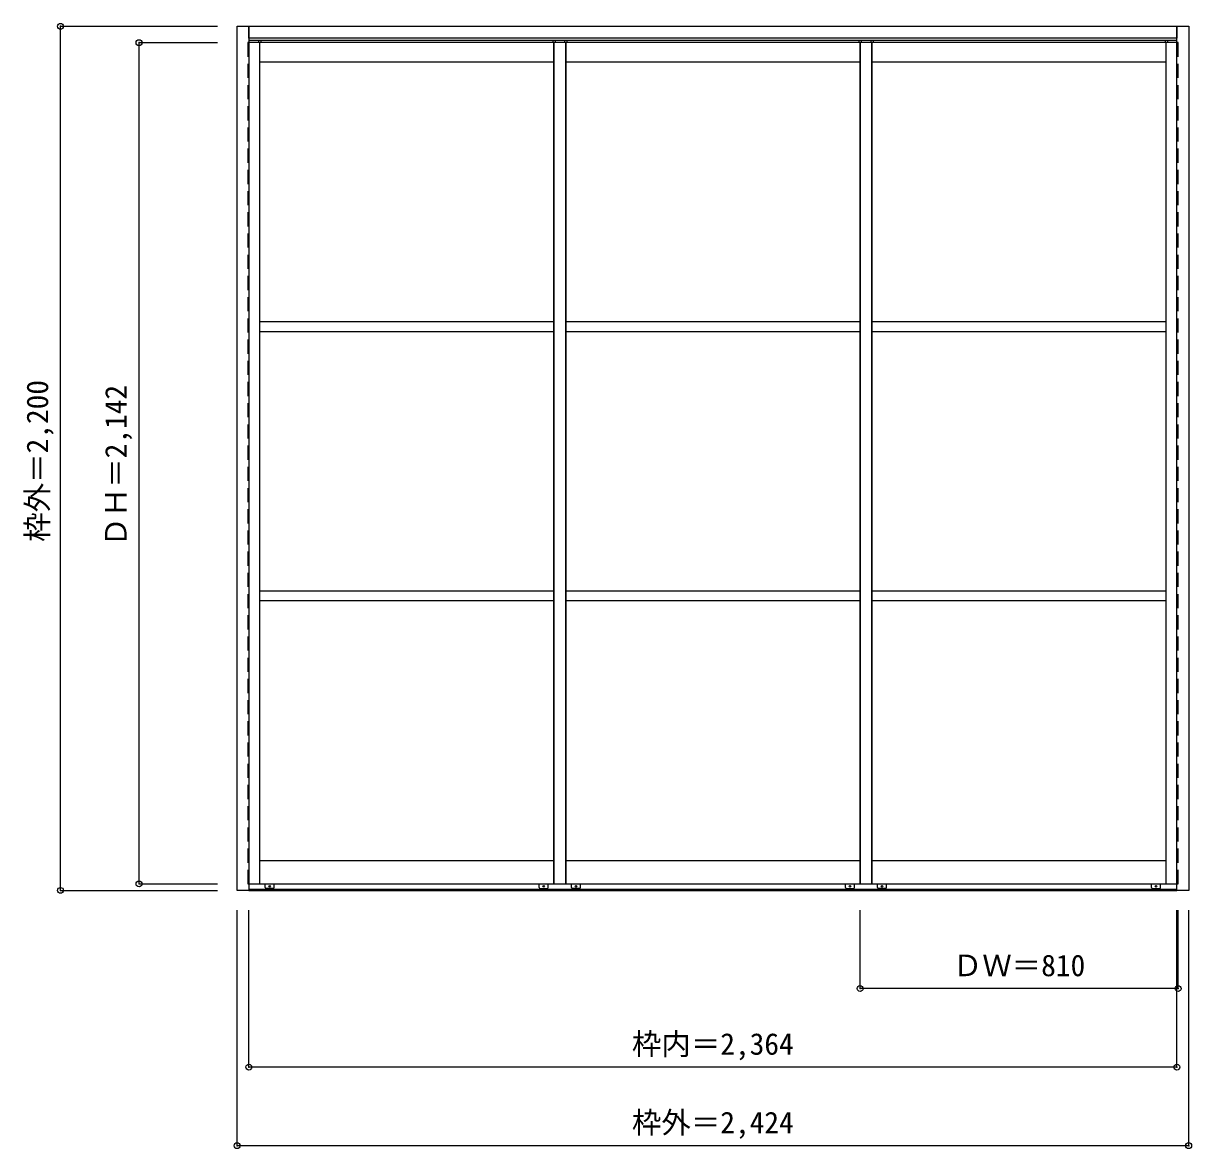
# Model space of a CAD drawing. Units: millimetres, scale not verified. Extents: x -1635 to 1341, y -1354 to 1511.
import ezdxf
from ezdxf.enums import TextEntityAlignment as Align

# ---------------------------------------------------------------- set-up
doc = ezdxf.new("R2010")
doc.units = ezdxf.units.MM
doc.header["$LTSCALE"] = 30
doc.header["$PDMODE"] = 32
doc.header["$PDSIZE"] = 15
doc.linetypes.add('DASHED1', pattern=[1.8, 1.2, -0.6])
doc.layers.add('0-0', color=7, linetype='Continuous')
doc.layers.add('0-1_寸法', color=4, linetype='Continuous')
doc.styles.add('ＭＳ ゴシック', font='')
doc.styles.get('ＭＳ ゴシック').set_extended_font_data('MS Gothic')

msp = doc.modelspace()

# ---------------------------------------------------------------- linework, layer by layer
at = {"layer": '0-0', "color": 3}
for p, q in [((-1060.34, 1503.99), (1303.66, 1503.99)), ((1303.66, 1503.99), (1303.66, 1473.99)), ((-283.34, 1462.49), (-1060.34, 1462.49)), ((-283.34, -679.51), (-283.34, 1462.49)), ((496.66, 1462.49), (496.66, -679.51)), ((1303.66, 1462.49), (496.66, 1462.49)), ((-1060.34, -679.51), (-283.34, -679.51)), ((496.66, -679.51), (1303.66, -679.51))]:
    msp.add_line(p, q, dxfattribs=at)
at = {"layer": '0-0', "color": 4, "linetype": 'DASHED1'}
for p, q in [((-1063.34, 1462.49), (-1063.34, -679.51)), ((-1060.34, 1462.49), (-1063.34, 1462.49)), ((1306.66, 1462.49), (1303.66, 1462.49)), ((1306.66, -679.51), (1306.66, 1462.49)), ((-1063.34, -679.51), (-1060.34, -679.51)), ((1303.66, -679.51), (1306.66, -679.51))]:
    msp.add_line(p, q, dxfattribs=at)
at = {"layer": '0-0'}
for p, q in [((-1060.34, 1468.49), (1303.66, 1468.49)), ((-1036.34, 1468.49), (-1036.34, 1462.49)), ((-1033.34, 1462.49), (-1033.34, -679.51)), ((-1030.34, 1468.49), (-1030.34, 1462.49)), ((-286.34, 1468.49), (-286.34, 1462.49)), ((-283.34, -679.51), (-283.34, 1462.49)), ((-280.34, 1468.49), (-280.34, 1462.49)), ((-256.34, 1468.49), (-256.34, 1462.49)), ((-253.34, 1462.49), (-253.34, -679.51)), ((-250.34, 1468.49), (-250.34, 1462.49)), ((493.66, 1468.49), (493.66, 1462.49)), ((496.66, -679.51), (496.66, 1462.49)), ((499.66, 1468.49), (499.66, 1462.49)), ((523.66, 1468.49), (523.66, 1462.49)), ((526.66, 1462.49), (526.66, -679.51)), ((529.66, 1468.49), (529.66, 1462.49)), ((1273.66, 1468.49), (1273.66, 1462.49)), ((1276.66, -679.51), (1276.66, 1462.49)), ((1279.66, 1468.49), (1279.66, 1462.49)), ((-283.34, 1412.49), (-1033.34, 1412.49)), ((496.66, 1412.49), (-253.34, 1412.49)), ((1276.66, 1412.49), (526.66, 1412.49)), ((-283.34, 751.49), (-1033.34, 751.49)), ((496.66, 751.49), (-253.34, 751.49)), ((1276.66, 751.49), (526.66, 751.49)), ((-283.34, 726.49), (-1033.34, 726.49)), ((496.66, 726.49), (-253.34, 726.49)), ((1276.66, 726.49), (526.66, 726.49)), ((-283.34, 65.99), (-1033.34, 65.99)), ((496.66, 65.99), (-253.34, 65.99)), ((1276.66, 65.99), (526.66, 65.99)), ((-283.34, 40.99), (-1033.34, 40.99)), ((496.66, 40.99), (-253.34, 40.99)), ((1276.66, 40.99), (526.66, 40.99)), ((-1033.34, -619.51), (-283.34, -619.51)), ((-253.34, -619.51), (496.66, -619.51)), ((526.66, -619.51), (1276.66, -619.51)), ((-1018.84, -689.01), (-1018.84, -679.51)), ((-995.84, -689.01), (-995.84, -679.51)), ((-320.84, -689.01), (-320.84, -679.51)), ((-297.84, -689.01), (-297.84, -679.51)), ((-238.84, -689.01), (-238.84, -679.51)), ((-215.84, -689.01), (-215.84, -679.51)), ((459.16, -689.01), (459.16, -679.51)), ((482.16, -689.01), (482.16, -679.51)), ((541.16, -689.01), (541.16, -679.51)), ((564.16, -689.01), (564.16, -679.51)), ((1239.16, -689.01), (1239.16, -679.51)), ((1262.16, -689.01), (1262.16, -679.51)), ((-1060.34, -692.51), (1303.66, -692.51)), ((-1060.34, -696.01), (1303.66, -696.01)), ((-998.34, -691.51), (-1016.34, -691.51)), ((-318.34, -691.51), (-300.34, -691.51)), ((-218.34, -691.51), (-236.34, -691.51)), ((461.66, -691.51), (479.66, -691.51)), ((561.66, -691.51), (543.66, -691.51)), ((1241.66, -691.51), (1259.66, -691.51))]:
    msp.add_line(p, q, dxfattribs=at)
at = {"layer": '0-0', "color": 3}
for points in [[(-1060.34, -696.01), (-1090.34, -696.01), (-1090.34, 1503.99), (-1060.34, 1503.99)], [(1333.66, -696.01), (1303.66, -696.01), (1303.66, 1503.99), (1333.66, 1503.99)], [(-283.34, -679.51), (526.66, -679.51), (526.66, 1462.49), (-283.34, 1462.49)]]:
    msp.add_lwpolyline(points, close=True, dxfattribs=at)
for points in [[(1303.66, 1473.99), (-1060.34, 1473.99), (-1060.34, 1503.99)], [(-283.34, -679.51), (-283.34, 1462.49), (-283.34, -679.51)], [(-283.34, -679.51), (-283.34, 1462.49), (-283.34, -679.51)], [(-283.34, -679.51), (-283.34, 1462.49), (-283.34, -679.51)], [(-283.34, -679.51), (-283.34, 1462.49), (-283.34, -679.51)], [(-253.34, -679.51), (-253.34, 1462.49), (-253.34, -679.51)], [(-253.34, -679.51), (-253.34, 1462.49), (-253.34, -679.51)], [(-253.34, -679.51), (-253.34, 1462.49), (-253.34, -679.51)], [(-253.34, -679.51), (-253.34, 1462.49), (-253.34, -679.51)], [(-253.34, -679.51), (-253.34, 1462.49), (-253.34, -679.51)]]:
    msp.add_lwpolyline(points, dxfattribs=at)
at = {"layer": '0-0'}
for centre in [(-1007.34, -685.51), (-309.34, -685.51), (-227.34, -685.51), (470.66, -685.51), (552.66, -685.51), (1250.66, -685.51)]:
    msp.add_circle(centre, 2, dxfattribs=at)
for centre, radius, start, end in [((-309.34, -685.51), 2, 22.21766, 34.24261), ((470.66, -685.51), 2, 22.21766, 34.24261), ((552.66, -685.51), 2, 145.75739, 157.78234), ((-1016.34, -689.01), 2.5, 180, 270), ((-1007.34, -685.51), 8.5, 224.90087, 235.43968), ((-1007.34, -685.51), 8.5, 304.56032, 315.09913), ((-998.34, -689.01), 2.5, 270, 0), ((-318.34, -689.01), 2.5, 180, 270), ((-309.34, -685.51), 8.5, 224.90087, 235.43968), ((-309.34, -685.51), 8.5, 304.56032, 315.09913), ((-300.34, -689.01), 2.5, 270, 0), ((-236.34, -689.01), 2.5, 180, 270), ((-227.34, -685.51), 8.5, 224.90087, 235.43968), ((-227.34, -685.51), 8.5, 304.56032, 315.09913), ((-218.34, -689.01), 2.5, 270, 0), ((461.66, -689.01), 2.5, 180, 270), ((470.66, -685.51), 8.5, 224.90087, 235.43968), ((470.66, -685.51), 8.5, 304.56032, 315.09913), ((479.66, -689.01), 2.5, 270, 0), ((543.66, -689.01), 2.5, 180, 270), ((552.66, -685.51), 8.5, 224.90087, 235.43968), ((552.66, -685.51), 8.5, 304.56032, 315.09913), ((561.66, -689.01), 2.5, 270, 0), ((1241.66, -689.01), 2.5, 180, 270), ((1250.66, -685.51), 8.5, 224.90087, 235.43968), ((1250.66, -685.51), 8.5, 304.56032, 315.09913), ((1259.66, -689.01), 2.5, 270, 0)]:
    msp.add_arc(centre, radius, start, end, dxfattribs=at)
at = {"layer": '0-1_寸法'}
for p, q in [((-1540.34, -696.01), (-1540.34, 1503.99)), ((-1540.34, 1503.99), (-1140.34, 1503.99)), ((-1340.34, -679.51), (-1340.34, 1462.49)), ((-1340.34, 1462.49), (-1140.34, 1462.49)), ((-1340.34, -679.51), (-1140.34, -679.51)), ((-1540.34, -696.01), (-1140.34, -696.01)), ((-1090.34, -1346.01), (-1090.34, -746.01)), ((-1060.34, -1146.01), (-1060.34, -746.01)), ((496.66, -946.01), (496.66, -746.01)), ((1303.66, -1146.01), (1303.66, -746.01)), ((1306.66, -946.01), (1306.66, -746.01)), ((1333.66, -1346.01), (1333.66, -746.01)), ((1306.66, -946.01), (496.66, -946.01)), ((1303.66, -1146.01), (-1060.34, -1146.01)), ((1333.66, -1346.01), (-1090.34, -1346.01))]:
    msp.add_line(p, q, dxfattribs=at)
at = {"layer": '0-1_寸法', "color": 7}
for p in [(-1540.34, 1503.99), (-1340.34, 1462.49), (-1340.34, -679.51), (-1540.34, -696.01), (496.66, -946.01), (1306.66, -946.01), (-1060.34, -1146.01), (1303.66, -1146.01), (-1090.34, -1346.01), (1333.66, -1346.01)]:
    msp.add_point(p, dxfattribs=at)

# ---------------------------------------------------------------- texts
at = {"layer": '0-1_寸法', "color": 7, "style": 'ＭＳ ゴシック'}
for s, p in [('枠外＝2,200', (-1555.34, 191.49)), ('ＤＨ＝2,142', (-1355.34, 178.99))]:
    msp.add_text(s, height=54.99, rotation=90, dxfattribs=at).set_placement(p, align=Align.BOTTOM_LEFT)
for s, p in [('ＤＷ＝810', (732.91, -931.01)), ('枠内＝2,364', (-84.59, -1131.01)), ('枠外＝2,424', (-84.59, -1331.01))]:
    msp.add_text(s, height=54.99, dxfattribs=at).set_placement(p, align=Align.BOTTOM_LEFT)

doc.saveas('drawing.dxf')
